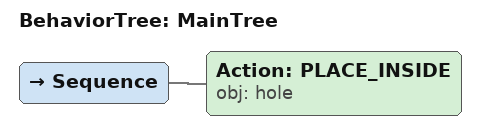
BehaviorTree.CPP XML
<root main_tree_to_execute="MainTree">
  <BehaviorTree ID="MainTree">
    <Sequence>
      <!-- Place peg inside hole (insert peg into hole on small white base) -->
      <Action ID="PLACE_INSIDE" obj="hole"/>
    </Sequence>
  </BehaviorTree>
</root>
